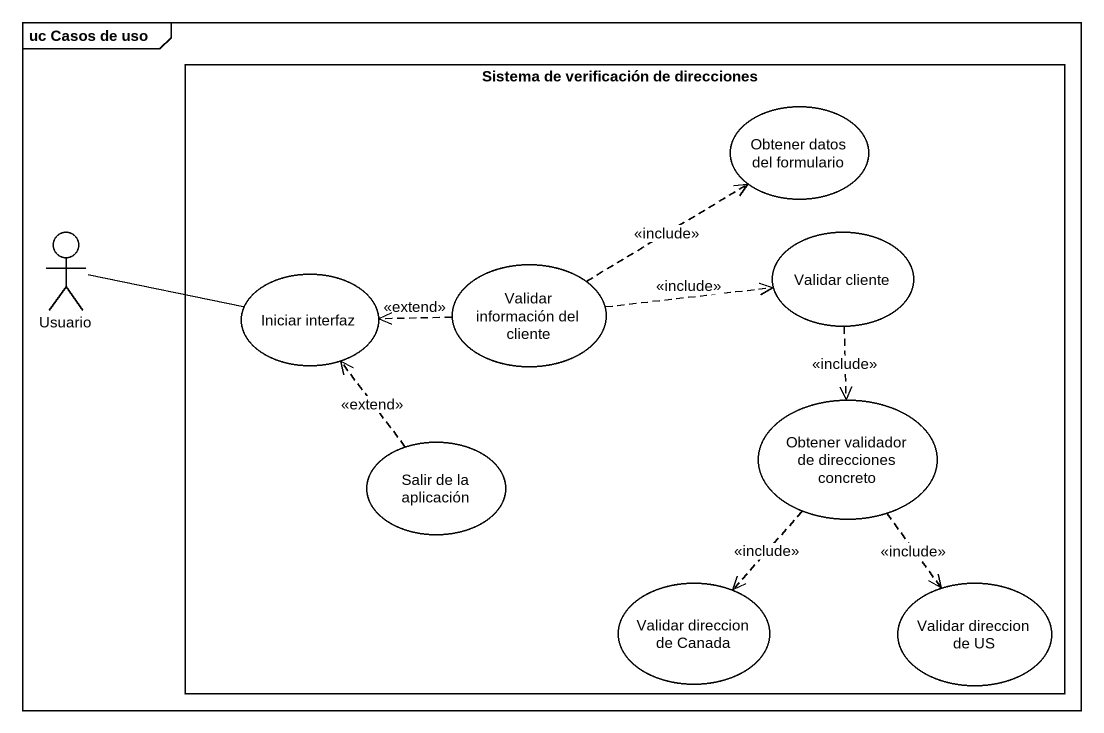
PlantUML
@startuml
mainframe uc Casos de uso
rectangle "Sistema de verificación de direcciones" as Sistema_de_verificación_de {
  usecase "Obtener datos del formulario" as Obtener_datos_del_formulario
  usecase "Validar cliente" as Validar_cliente
  usecase "Iniciar interfaz" as Iniciar_interfaz
  usecase "Validar información del cliente" as Validar_información_del
  usecase "Salir de la aplicación" as Salir_de_la_aplicación
  usecase "Obtener validador de direcciones concreto" as Obtener_validador_de
  usecase "Validar direccion de Canada" as Validar_direccion_de_Canada
  usecase "Validar direccion de US" as Validar_direccion_de_US
}
actor Usuario
Usuario -right- Iniciar_interfaz
Validar_cliente ..> Obtener_validador_de : <<include>>
Validar_información_del .up.> Obtener_datos_del_formulario : <<include>>
Validar_información_del .right.> Validar_cliente : <<include>>
Validar_información_del .left.> Iniciar_interfaz : <<extend>>
Salir_de_la_aplicación .up.> Iniciar_interfaz : <<extend>>
Obtener_validador_de ..> Validar_direccion_de_Canada : <<include>>
Obtener_validador_de ..> Validar_direccion_de_US : <<include>>
@enduml
